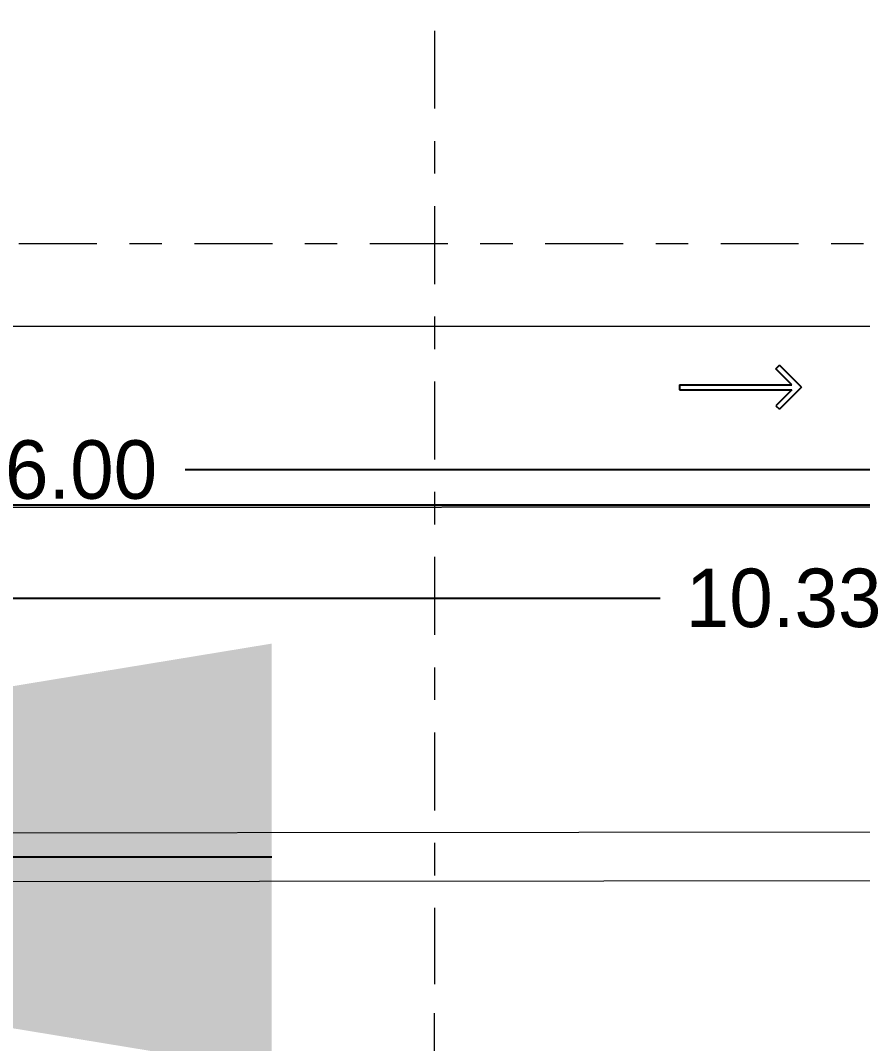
# Model space of a CAD drawing. Header units: millimetres. Extents: x -9559 to 23034, y -7226 to 22400.
# Drawn here: x 251.933 to 254.525, y 38.557 to 41.706 of the extents above; entities that cross this region are included whole.
import ezdxf
from ezdxf import colors
from ezdxf.entities.mleader import LeaderData, LeaderLine
from ezdxf.math import Vec2, Vec3

# ---------------------------------------------------------------- set-up
doc = ezdxf.new("R2010")
doc.units = ezdxf.units.MM
doc.header["$LTSCALE"] = 0.02
doc.linetypes.add('ACAD_ISO10W100', pattern=[18, 12, -3, 0, -3])
doc.linetypes.add('DASHED2', pattern=[0.375, 0.25, -0.125])
for name, color, linetype, lineweight in [('A-ANNO-DIMS', 251, 'Continuous', 9), ('A_DIM-1', 251, 'Continuous', 18), ('I-FURN', 9, 'Continuous', 9), ('IH-AGUA FRIA', 140, 'Continuous', 5), ('S-GRID', 253, 'ACAD_ISO10W100', 5), ('S-GRID-IDEN', 253, 'Continuous', 9)]:
    doc.layers.add(name, color=color, linetype=linetype, lineweight=lineweight)
doc.layers.add('IH-A.NEGRAS', color=22, linetype='Continuous')
doc.layers.add('IH-PLANO BASE', color=250, linetype='DASHED2', lineweight=5, transparency=0.55)
doc.styles.get("Standard").update_dxf_attribs({"font": 'GOTHIC.TTF'})
doc.dimstyles.get("Standard").update_dxf_attribs({"dimtxt": 0.18, "dimasz": 0.18, "dimexe": 0.18, "dimexo": 0.0625, "dimgap": 0.09, "dimtad": 0, "dimzin": 3, "dimdsep": 46, "dimtxsty": 'Standard', "dimblk": 'ARCHTICK', "dimcen": 0.09, "dimadec": 0, "dimazin": 0, "dimtfac": 1, "dimtofl": 0, "dimtmove": 0, "dimatfit": 3, "dimldrblk": 'ARCHTICK', "dimfxl": 1, "dimtolj": 1, "dimtzin": 0, "dimarcsym": 0})
pattern_1 = [(0, (4.440892098500626e-16, 1.110223024625157e-16), (0, 6.985000000000003), [5.080000000000002, -1.905]), (90, (4.440892098500626e-16, 1.110223024625157e-16), (-6.985000000000003, 4.277078946022133e-16), [5.080000000000002, -1.905])]

# ---------------------------------------------------------------- blocks, each defined once
blk = doc.blocks.new('Rejilla - Extremo inicial de rejilla - Círculo-11506-Nivel 1')
h = blk.add_hatch()
h.set_pattern_fill('ANGLE', color=256)
h.set_pattern_definition(pattern_1)
h.paths.add_polyline_path([(4.440892098500626e-16, 0.003933347039519308), (4.440892098500626e-16, 0.004519967864130559, 0.414213562373095), (-0.004519967864129892, 1.110223024625157e-16), (-0.003933347039518864, 1.110223024625157e-16, -0.4142135623730951)])
h.paths.add_polyline_path([(4.440892098500626e-16, -0.003933347039519031), (4.440892098500626e-16, -0.004519967864130447, 0.4142135623730951), (0.004519967864130781, 1.110223024625157e-16), (0.003933347039519308, 1.110223024625157e-16, -0.4142135623730951)])
at = {"layer": 'A_DIM-1', "true_color": 0x000000, "transparency": 33554661}
h = blk.add_hatch(dxfattribs=at)
h.set_pattern_fill('ANGLE', color=18)
h.set_pattern_definition(pattern_1)
h.paths.add_polyline_path([(4.440892098500626e-16, 0.004519967864130559), (4.440892098500626e-16, 0.003933347039519308, -0.4142135623730951), (0.003933347039519308, 1.110223024625157e-16), (0.004519967864130781, 1.110223024625157e-16, 0.414213562373095)])
h.paths.add_polyline_path([(-0.003933347039518864, 1.110223024625157e-16), (-0.004519967864129892, 1.110223024625157e-16, 0.414213562373095), (4.440892098500626e-16, -0.004519967864130447), (4.440892098500626e-16, -0.003933347039519031, -0.4142135623730951)])
at = {"layer": 'S-GRID'}
h = blk.add_hatch(dxfattribs=at)
h.set_pattern_fill('ANGLE', color=256)
h.set_pattern_definition(pattern_1)
h.paths.add_polyline_path([(4.440892098500626e-16, 0.003933347039519308), (4.440892098500626e-16, 0.004519967864130559, 0.414213562373095), (-0.004519967864129892, 1.110223024625157e-16), (-0.003933347039518864, 1.110223024625157e-16, -0.4142135623730951)])
h.paths.add_polyline_path([(4.440892098500626e-16, -0.003933347039519031), (4.440892098500626e-16, -0.004519967864130447, 0.4142135623730951), (0.004519967864130781, 1.110223024625157e-16), (0.003933347039519308, 1.110223024625157e-16, -0.4142135623730951)])
at = {"layer": 'S-GRID', "linetype": 'Continuous'}
h = blk.add_hatch(dxfattribs=at)
h.set_pattern_fill('AR-B88', color=256, scale=0.1)
h.set_pattern_definition([(0, (4.440892098500626e-16, 1.110223024625157e-16), (0, 20.32000000000001), []), (90, (4.440892098500626e-16, 1.110223024625157e-16), (-10.16, 20.32000000000001), [20.32000000000001, -20.32000000000001])])
h.paths.add_polyline_path([(4.440892098500626e-16, 0.004519967864130559), (4.440892098500626e-16, 0.003933347039519308, -0.4142135623730951), (0.003933347039519308, 1.110223024625157e-16), (0.004519967864130781, 1.110223024625157e-16, 0.414213562373095)])
h.paths.add_polyline_path([(-0.003933347039518864, 1.110223024625157e-16), (-0.004519967864129892, 1.110223024625157e-16, 0.414213562373095), (4.440892098500626e-16, -0.004519967864130447), (4.440892098500626e-16, -0.003933347039519031, -0.4142135623730951)])
at = {"layer": 'S-GRID-IDEN', "linetype": 'Continuous'}
for p, q in [((4.440892098500626e-16, 0.003933347039519308), (4.440892098500626e-16, 0.005599919642168438)), ((-0.003933347039518864, 1.110223024625157e-16), (-0.005599919642168327, 1.110223024625157e-16)), ((0.003933347039519308, 1.110223024625157e-16), (0.005599919642168771, 1.110223024625157e-16)), ((4.440892098500626e-16, -0.003933347039519031), (4.440892098500626e-16, -0.005599919642168272))]:
    blk.add_line(p, q, dxfattribs=at)
for radius in [0.003933347039519153, 0.003434043439151541]:
    blk.add_circle((4.440892098500626e-16, 1.110223024625157e-16), radius, dxfattribs=at)
blk = doc.blocks.new('_ArchTick')
at = {"color": 0, "linetype": 'ByBlock', "const_width": 0.15}
blk.add_lwpolyline([(-0.5, -0.5), (0.5, 0.5)], dxfattribs=at)
blk = doc.blocks.new('*D465')
at = {"layer": 'A-ANNO-DIMS', "color": 0, "lineweight": -2, "transparency": 16777216}
for p, q in [((249.1196438322112, 40.4720127411922), (249.1196438322112, 40.14238070683616)), ((255.1196438322112, 40.4720127411922), (255.1196438322112, 40.14238070683616)), ((249.1196438322112, 40.32238070683616), (251.7991067825851, 40.32238070683616)), ((255.1196438322112, 40.32238070683616), (252.4401808818373, 40.32238070683616))]:
    blk.add_line(p, q, dxfattribs=at)
at = {"layer": 'A-ANNO-DIMS', "color": 0, "lineweight": -2, "transparency": 16777216, "xscale": 0.18, "yscale": 0.18, "zscale": 0.18, "rotation": 180}
blk.add_blockref('_ArchTick', (249.1196438322112, 40.32238070683616), dxfattribs=at)
at = {"layer": 'A-ANNO-DIMS', "color": 0, "lineweight": -2, "transparency": 16777216, "xscale": 0.18, "yscale": 0.18, "zscale": 0.18}
blk.add_blockref('_ArchTick', (255.1196438322112, 40.32238070683616), dxfattribs=at)
at = {"layer": 'A-ANNO-DIMS', "color": 0, "transparency": 16777216, "insert": (252.1196438322112, 40.32238070683616), "char_height": 0.18, "width": 0.6074467504359189, "attachment_point": 5}
blk.add_mtext('\\A1;6.00', dxfattribs=at)
blk = doc.blocks.new('*D467')
at = {"layer": 'A-ANNO-DIMS', "color": 0, "lineweight": -2, "transparency": 16777216}
for p, q in [((249.1196438322112, 39.8470127411922), (249.1196438322112, 40.10736777855418)), ((259.4446438322115, 39.8470127411922), (259.4446438322115, 40.10736777855418)), ((249.1196438322112, 39.92736777855418), (253.9023205827212, 39.92736777855418)), ((259.4446438322115, 39.92736777855418), (254.6619670817014, 39.92736777855418))]:
    blk.add_line(p, q, dxfattribs=at)
at = {"layer": 'A-ANNO-DIMS', "color": 0, "lineweight": -2, "transparency": 16777216, "xscale": 0.18, "yscale": 0.18, "zscale": 0.18, "rotation": 180}
blk.add_blockref('_ArchTick', (249.1196438322112, 39.92736777855418), dxfattribs=at)
at = {"layer": 'A-ANNO-DIMS', "color": 0, "lineweight": -2, "transparency": 16777216, "xscale": 0.18, "yscale": 0.18, "zscale": 0.18}
blk.add_blockref('_ArchTick', (259.4446438322115, 39.92736777855418), dxfattribs=at)
at = {"layer": 'A-ANNO-DIMS', "color": 0, "transparency": 16777216, "insert": (254.2821438322113, 39.92736777855418), "char_height": 0.18, "width": 0.6074467504359189, "attachment_point": 5}
blk.add_mtext('\\A1;10.33', dxfattribs=at)
blk = doc.blocks.new('*D583')
at = {"layer": 'I-FURN', "color": 0, "lineweight": -2, "ltscale": 0.2, "transparency": 16777216}
for p, q in [((261.7202413190097, 57.83354033897702), (260.1503399272639, 40.78161644149934)), ((244.780583341498, 40.21401689142537), (259.5280833414984, 40.2140168914254))]:
    blk.add_line(p, q, dxfattribs=at)
for start, end in [(84.73983874230555, 111.3548677973432), (153.3849709449626, 180.0000000000001)]:
    blk.add_arc((260.0980833414984, 40.21401689142539), 0.7499999999999969, start, end, dxfattribs=at)
at = {"layer": 'I-FURN', "color": 0, "lineweight": -2, "ltscale": 0.2, "transparency": 16777216, "xscale": 0.18, "yscale": 0.18, "zscale": 0.18}
for p, rotation in [((260.1668420069793, 40.96085840468059), 354.7398387423056), ((259.3480833414984, 40.2140168914254), 270.0000000000001)]:
    blk.add_blockref('_ArchTick', p, dxfattribs=dict(at, rotation=rotation))
at = {"layer": 'I-FURN', "color": 0, "ltscale": 0.2, "transparency": 16777216, "insert": (259.5926473906158, 40.76812383016134), "char_height": 0.18, "attachment_point": 5, "rotation": 42.36991937115292}
blk.add_mtext('\\A1;95°', dxfattribs=at)
blk = doc.blocks.new('*D584')
at = {"layer": 'I-FURN', "color": 0, "lineweight": -2, "ltscale": 0.2, "transparency": 16777216}
for p, q in [((244.7805829294351, 57.83424384433113), (261.1559749658086, 57.89370732124829)), ((260.275243543552, 40.27630610883284), (261.6791976139882, 57.32769946899299))]:
    blk.add_line(p, q, dxfattribs=at)
for start, end in [(180.208055555556, 201.5802144633137), (243.9209177681439, 265.2930766759017)]:
    blk.add_arc((261.7259712077998, 57.89577713174829), 0.7499999999996272, start, end, dxfattribs=at)
at = {"layer": 'I-FURN', "color": 0, "lineweight": -2, "ltscale": 0.2, "transparency": 16777216, "xscale": 0.18, "yscale": 0.18, "zscale": 0.18}
for p, rotation in [((260.9759761525481, 57.89305369687986), 90.20805555555597), ((261.6644270054162, 57.1483065228596), 355.2930766759017)]:
    blk.add_blockref('_ArchTick', p, dxfattribs=dict(at, rotation=rotation))
at = {"layer": 'I-FURN', "color": 0, "ltscale": 0.2, "transparency": 16777216, "insert": (261.1752343559607, 57.38667113097254), "char_height": 0.18, "attachment_point": 5, "rotation": 312.7505661157288}
blk.add_mtext('\\A1;85°', dxfattribs=at)
blk = doc.blocks.new('*D585')
at = {"layer": 'I-FURN', "color": 0, "lineweight": -2, "ltscale": 0.2, "transparency": 16777216}
for p, q in [((261.6634716198622, 57.89555017884258), (245.2880795834892, 57.83608670192547)), ((244.718083341498, 40.27651689142536), (244.7180833414975, 57.26401689142529))]:
    blk.add_line(p, q, dxfattribs=at)
for start, end in [(336.1190793515831, 0.2080555555559194), (270.0000000000019, 294.0889762039747)]:
    blk.add_arc((244.7180833414975, 57.83401689142545), 0.7500000000001649, start, end, dxfattribs=at)
at = {"layer": 'I-FURN', "color": 0, "lineweight": -2, "ltscale": 0.2, "transparency": 16777216, "xscale": 0.18, "yscale": 0.18, "zscale": 0.18}
for p, rotation in [((245.4680783967497, 57.83674032629385), 90.20805555555592), ((244.7180833414975, 57.08401689142529), 180.0000000000019)]:
    blk.add_blockref('_ArchTick', p, dxfattribs=dict(at, rotation=rotation))
at = {"layer": 'I-FURN', "color": 0, "ltscale": 0.2, "transparency": 16777216, "insert": (245.2493754344894, 57.3046505608712), "char_height": 0.18, "attachment_point": 5, "rotation": 45.10402777777891}
blk.add_mtext('\\A1;90°', dxfattribs=at)
blk = doc.blocks.new('*D586')
at = {"layer": 'I-FURN', "color": 0, "lineweight": -2, "ltscale": 0.2, "transparency": 16777216}
for p, q in [((244.7180833414975, 57.77151689142542), (244.718083341498, 40.78401689142576)), ((260.0355833414985, 40.21401689142542), (245.2880833414984, 40.21401689142537))]:
    blk.add_line(p, q, dxfattribs=at)
for start, end in [(66.01505157379825, 90.00000000000173), (1.97194390250738e-13, 23.98494842620379)]:
    blk.add_arc((244.718083341498, 40.21401689142537), 0.7500000000004018, start, end, dxfattribs=at)
at = {"layer": 'I-FURN', "color": 0, "lineweight": -2, "ltscale": 0.2, "transparency": 16777216, "xscale": 0.18, "yscale": 0.18, "zscale": 0.18}
for p, rotation in [((244.718083341498, 40.96401689142577), 180.0000000000017), ((245.4680833414984, 40.21401689142537), 270.0000000000002)]:
    blk.add_blockref('_ArchTick', p, dxfattribs=dict(at, rotation=rotation))
at = {"layer": 'I-FURN', "color": 0, "ltscale": 0.2, "transparency": 16777216, "insert": (245.2484134273882, 40.74434697731559), "char_height": 0.18, "attachment_point": 5, "rotation": 315.000000000001}
blk.add_mtext('\\A1;90°', dxfattribs=at)

msp = doc.modelspace()

# ---------------------------------------------------------------- linework, layer by layer
at = {"layer": 'I-FURN'}
msp.add_line((243.3104941008789, 40.19930094164862), (263.3853022045098, 40.21706620479202), dxfattribs=at)
for points in [[(244.1896359583177, 39.19845043595753), (261.0103286625826, 39.21490901959427), (262.8654821966167, 59.36517899623841)], [(244.1897827291081, 39.0484505077631), (261.1471654607457, 39.0650428388196), (263.0148504992678, 59.35142726314218)], [(260.0980833414981, 40.2140168914255), (261.7259712078002, 57.8957771317483), (244.7180833414979, 57.83401689142526), (244.7180833414982, 40.21401689142527), (260.0980833414981, 40.2140168914255)]]:
    msp.add_lwpolyline(points, dxfattribs=at)
at = {"layer": 'IH-A.NEGRAS'}
for p, q in [((254.2583994807898, 40.63379167312462), (254.2694799189313, 40.64487211126607)), ((254.3073528816533, 40.58483827226098), (254.2583994807898, 40.63379167312462)), ((254.3373488108845, 40.57700321931281), (254.2694799189313, 40.64487211126607)), ((253.9618709310084, 40.58483827226109), (254.3073528816532, 40.58483827226109)), ((253.9618709310084, 40.58483827226109), (253.9618709310084, 40.56916816636442)), ((253.9618709310084, 40.56916816636442), (254.3073528816533, 40.56916816636442)), ((254.3073528816533, 40.56916816636453), (254.2583994807898, 40.52021476550101)), ((254.3373488108845, 40.57700321931281), (254.2694799189313, 40.50913432735956)), ((254.2583994807898, 40.52021476550101), (254.2694799189313, 40.50913432735956))]:
    msp.add_line(p, q, dxfattribs=at)
at = {"layer": 'IH-AGUA FRIA'}
msp.add_line((248.8259729442065, 40.76451106113177), (259.6657415472728, 40.76451106113177), dxfattribs=at)
at = {"layer": 'S-GRID'}
for p, q in [((253.2076653776216, 42.7545043207441), (253.2076653776216, 38.73999825884812)), ((247.0683403709712, 41.01970432074427), (261.5536784554478, 41.01970432074427))]:
    msp.add_line(p, q, dxfattribs=at)

# ---------------------------------------------------------------- block references
at = {"layer": 'S-GRID-IDEN', "color": 251, "true_color": 0x636466, "xscale": 99.99999999999993, "yscale": 99.99999999999993, "zscale": 99.99999999999993, "rotation": 180}
msp.add_blockref('Rejilla - Extremo inicial de rejilla - Círculo-11506-Nivel 1', (253.2076653776216, 38.08999825884803), dxfattribs=at)

# ---------------------------------------------------------------- dimensions: what is measured, and where the dimension line sits
at = {"layer": 'A-ANNO-DIMS'}
for base, p1, p2, picture, middle in [((255.1196438322112, 40.32238070683616), (249.1196438322112, 40.5345127411922), (255.1196438322112, 40.5345127411922), '*D465', (252.1196438322112, 40.32238070683616)), ((259.4446438322115, 39.92736777855418), (249.1196438322112, 39.7845127411922), (259.4446438322115, 39.7845127411922), '*D467', (254.2821438322113, 39.92736777855418))]:
    dim = msp.add_linear_dim(base=base, p1=p1, p2=p2, dimstyle='Standard', dxfattribs=at)
    dim.commit()
    dim.dimension.update_dxf_attribs({"geometry": picture, "text_midpoint": middle})
at = {"layer": 'I-FURN', "ltscale": 0.2}
for base, center, p1, p2, picture, middle in [((261.0672943898265, 57.53710618301658), (261.7259712077998, 57.89577713174828), (260.27011486002, 40.21401689142541), (244.7180833414974, 57.83401689142543), '*D584', (261.1752343559608, 57.38667113097257)), ((245.0938692562521, 57.18495222109415), (244.7180833414974, 57.83401689142543), (261.7259712077998, 57.89577713174828), (244.718083341498, 40.21401689142536), '*D585', (245.2493754344894, 57.30465056087122)), ((259.7635143411472, 40.88525722394722), (260.0980833414985, 40.21401689142541), (244.718083341498, 40.21401689142536), (261.7259712077998, 57.89577713174828), '*D583', (259.5926473906158, 40.76812383016139)), ((245.3676023943367, 40.5890168914256), (244.718083341498, 40.21401689142536), (244.7180833414974, 57.83401689142543), (260.0980833414985, 40.21401689142541), '*D586', (245.2484134273882, 40.74434697731557))]:
    dim = msp.add_angular_dim_3p(base=base, center=center, p1=p1, p2=p2, dimstyle='Standard', dxfattribs=at)
    dim.commit()
    dim.dimension.update_dxf_attribs({"geometry": picture, "text_midpoint": middle})

# ---------------------------------------------------------------- leaders
at = {"layer": 'IH-PLANO BASE'}
ml = msp.add_multileader_mtext('Standard', dxfattribs=at)
ml.set_content('NT:-1.20', color=256)
ml.set_leader_properties()
ml.build(insert=Vec2(0, 0))
ml.multileader.update_dxf_attribs({"dogleg_length": 1.909707975829022})
ctx = ml.context
ctx.base_point, ctx.char_height, ctx.landing_gap_size, ctx.plane_origin, ctx.plane_x_axis, ctx.plane_y_axis = Vec3(249.3514329663248, 39.13541103958918), 0.1, 0.2, Vec3(249.156743757946, 39.13386219449103), Vec3(0.9999683567120684, 0.00795522309966797), Vec3(-0.00795522309966797, 0.9999683567120684)
notes = []
notes.append((ctx, [(1, (1, 1, 0), (248.7067579974257, 39.13028234409603), (0.9999683567120685, 0.007955223099667971), 0.6446953691802549, [(0, [(248.7067579974252, 39.13028234409603)], 0, [])])]))
ctx.mtext.insert, ctx.mtext.text_direction, ctx.mtext.rotation, ctx.mtext.line_spacing_factor, ctx.mtext.flow_direction = Vec3(249.5510220934093, 39.18785313536409), Vec3(0.9999683567120684, 0.00795522309966797), 0.00795530701053509, 0.3, 5
for ctx, leaders in notes:
    for number, flags, end, landing, length, lines in leaders:
        leader = LeaderData()
        leader.index, (leader.has_last_leader_line, leader.has_dogleg_vector, leader.attachment_direction) = number, flags
        leader.last_leader_point, leader.dogleg_vector, leader.dogleg_length = Vec3(end), Vec3(landing), length
        for number, points, colour, breaks in lines:
            line = LeaderLine()
            line.index, line.vertices, line.color, line.breaks = number, Vec3.list(points), colors.encode_raw_color(colour), breaks
            leader.lines.append(line)
        ctx.leaders.append(leader)

doc.saveas('drawing.dxf')
